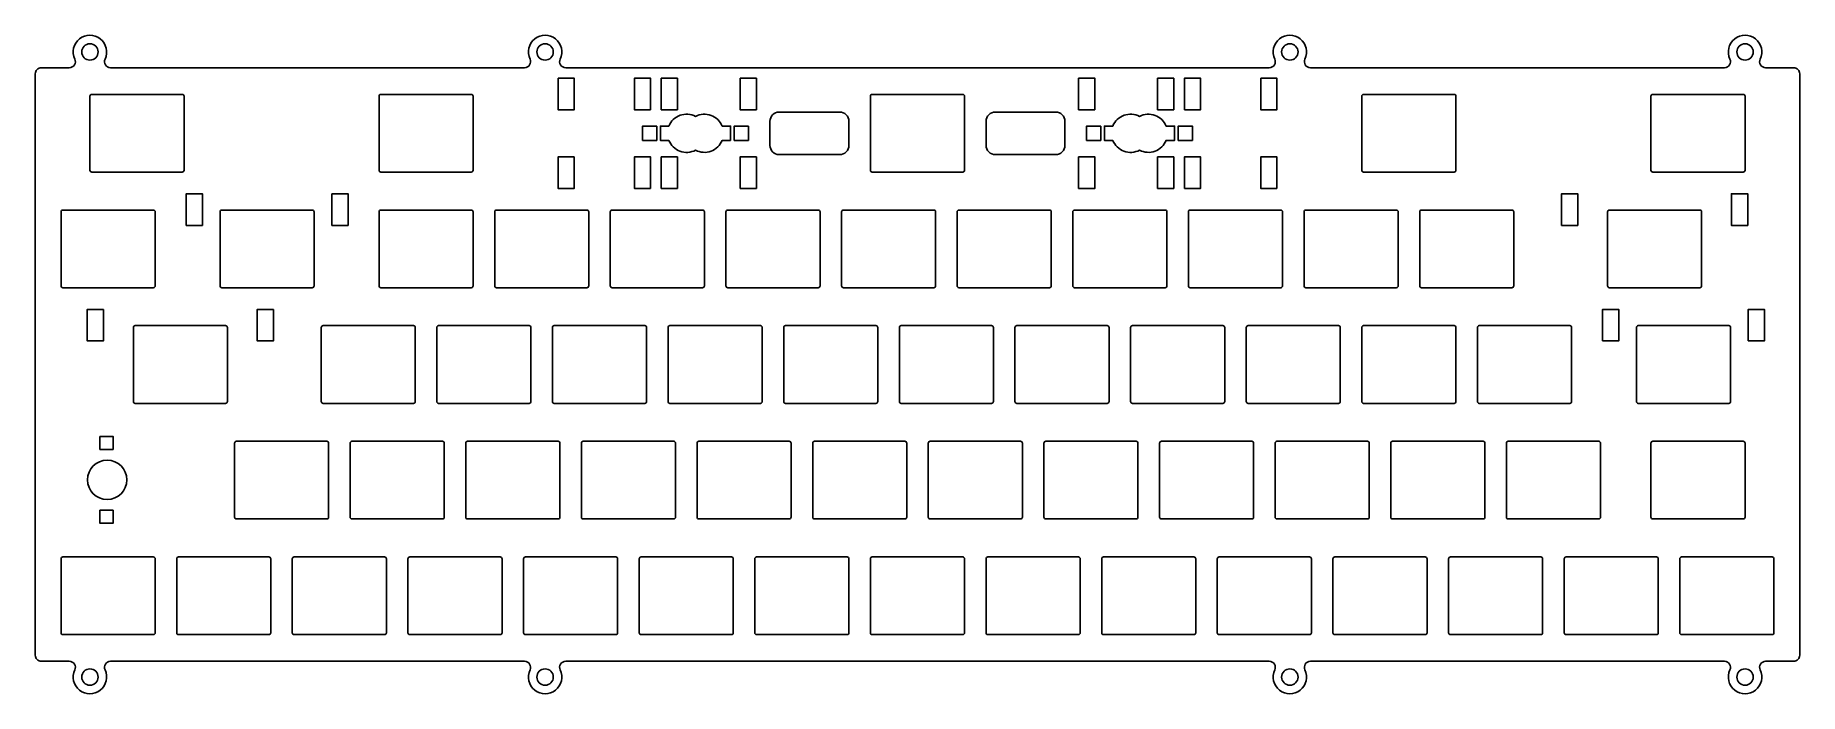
# Model space of a CAD drawing. Header units: millimetres. Extents: x -291 to 0, y -109 to 0.
import ezdxf

# ---------------------------------------------------------------- set-up
doc = ezdxf.new("R2010")
doc.units = ezdxf.units.MM
doc.layers.get('0').update_dxf_attribs({"linetype": 'CONTINUOUS'})

msp = doc.modelspace()

# ---------------------------------------------------------------- linework, layer by layer
for points in [[(-210.23, -103.28), (-278.45, -103.28, 0.550074), (-279.35, -104.71, -1.577457), (-284.33, -104.71, 0.550074), (-285.23, -103.28), (-289.84, -103.28, -0.414214), (-290.84, -102.28), (-290.84, -6.48, -0.414214), (-289.84, -5.48), (-285.23, -5.48, 0.550074), (-284.33, -4.05, -1.577457), (-279.35, -4.05, 0.550074), (-278.45, -5.48), (-210.23, -5.48, 0.550074), (-209.33, -4.05, -1.577457), (-204.35, -4.05, 0.550074), (-203.45, -5.48), (-87.53, -5.48, 0.550074), (-86.63, -4.05, -1.577457), (-81.65, -4.05, 0.550074), (-80.75, -5.48), (-12.53, -5.48, 0.550074), (-11.63, -4.05, -1.577457), (-6.65, -4.05, 0.550074), (-5.75, -5.48), (-1.14, -5.48, -0.414214), (-0.14, -6.48), (-0.14, -102.28, -0.414214), (-1.14, -103.28), (-5.75, -103.28, 0.550074), (-6.65, -104.71, -1.577457), (-11.63, -104.71, 0.550074), (-12.53, -103.28), (-80.75, -103.28, 0.550074), (-81.65, -104.71, -1.577457), (-86.63, -104.71, 0.550074), (-87.53, -103.28), (-203.45, -103.28, 0.550074), (-204.35, -104.71, -1.577457), (-209.33, -104.71, 0.550074)], [(-281.53, -22.68, -0.414214), (-281.83, -22.38), (-281.83, -10.18, -0.414214), (-281.53, -9.88), (-266.63, -9.88, -0.414214), (-266.33, -10.18), (-266.33, -22.38, -0.414214), (-266.63, -22.68)], [(-234.2, -10.18, -0.414214), (-233.9, -9.88), (-219, -9.88, -0.414214), (-218.7, -10.18), (-218.7, -22.38, -0.414214), (-219, -22.68), (-233.9, -22.68, -0.414214), (-234.2, -22.38)], [(-152.94, -22.68), (-138.04, -22.68, 0.414214), (-137.74, -22.38), (-137.74, -10.18, 0.414214), (-138.04, -9.88), (-152.94, -9.88, 0.414214), (-153.24, -10.18), (-153.24, -22.38, 0.414214)], [(-71.98, -22.68), (-57.08, -22.68, 0.414214), (-56.78, -22.38), (-56.78, -10.18, 0.414214), (-57.08, -9.88), (-71.98, -9.88, 0.414214), (-72.28, -10.18), (-72.28, -22.38, 0.414214)], [(-9.15, -22.38), (-9.15, -10.18, 0.414214), (-9.45, -9.88), (-24.35, -9.88, 0.414214), (-24.65, -10.18), (-24.65, -22.38, 0.414214), (-24.35, -22.68), (-9.45, -22.68, 0.414214)], [(-176.29, -17.45), (-176.29, -15.1), (-177.67, -15.1, 0.44533), (-182.06, -13.5, 0.44533), (-186.46, -15.1), (-187.84, -15.1), (-187.84, -17.45), (-186.46, -17.45, 0.44533), (-182.06, -19.06, 0.44533), (-177.67, -17.45)], [(-156.79, -18.28, -0.414214), (-158.29, -19.78), (-168.29, -19.78, -0.414214), (-169.79, -18.28), (-169.79, -14.28, -0.414214), (-168.29, -12.78), (-158.29, -12.78, -0.414214), (-156.79, -14.28)], [(-134.19, -14.28), (-134.19, -18.28, 0.414214), (-132.69, -19.78), (-122.69, -19.78, 0.414214), (-121.19, -18.28), (-121.19, -14.28, 0.414214), (-122.69, -12.78), (-132.69, -12.78, 0.414214)], [(-113.31, -15.1), (-114.69, -15.1), (-114.69, -17.45), (-113.31, -17.45, 0.44533), (-108.91, -19.06, 0.44533), (-104.52, -17.45), (-103.14, -17.45), (-103.14, -15.1), (-104.52, -15.1, 0.44533), (-108.91, -13.5, 0.44533)], [(-286.29, -41.73, -0.414214), (-286.59, -41.43), (-286.59, -29.23, -0.414214), (-286.29, -28.93), (-271.39, -28.93, -0.414214), (-271.09, -29.23), (-271.09, -41.43, -0.414214), (-271.39, -41.73)], [(-260.1, -41.73), (-245.2, -41.73, 0.414214), (-244.9, -41.43), (-244.9, -29.23, 0.414214), (-245.2, -28.93), (-260.1, -28.93, 0.414214), (-260.4, -29.23), (-260.4, -41.43, 0.414214)], [(-219, -28.93, -0.414214), (-218.7, -29.23), (-218.7, -41.43, -0.414214), (-219, -41.73), (-233.9, -41.73, -0.414214), (-234.2, -41.43), (-234.2, -29.23, -0.414214), (-233.9, -28.93)], [(-199.95, -28.93, -0.414214), (-199.65, -29.23), (-199.65, -41.43, -0.414214), (-199.95, -41.73), (-214.85, -41.73, -0.414214), (-215.15, -41.43), (-215.15, -29.23, -0.414214), (-214.85, -28.93)], [(-180.6, -41.43, -0.414214), (-180.9, -41.73), (-195.8, -41.73, -0.414214), (-196.1, -41.43), (-196.1, -29.23, -0.414214), (-195.8, -28.93), (-180.9, -28.93, -0.414214), (-180.6, -29.23)], [(-161.55, -41.43), (-161.55, -29.23, 0.414214), (-161.85, -28.93), (-176.75, -28.93, 0.414214), (-177.05, -29.23), (-177.05, -41.43, 0.414214), (-176.75, -41.73), (-161.85, -41.73, 0.414214)], [(-157.7, -41.73), (-142.8, -41.73, 0.414214), (-142.5, -41.43), (-142.5, -29.23, 0.414214), (-142.8, -28.93), (-157.7, -28.93, 0.414214), (-158, -29.23), (-158, -41.43, 0.414214)], [(-123.45, -41.43), (-123.45, -29.23, 0.414214), (-123.75, -28.93), (-138.65, -28.93, 0.414214), (-138.95, -29.23), (-138.95, -41.43, 0.414214), (-138.65, -41.73), (-123.75, -41.73, 0.414214)], [(-104.4, -41.43, -0.414214), (-104.7, -41.73), (-119.6, -41.73, -0.414214), (-119.9, -41.43), (-119.9, -29.23, -0.414214), (-119.6, -28.93), (-104.7, -28.93, -0.414214), (-104.4, -29.23)], [(-85.35, -41.43, -0.414214), (-85.65, -41.73), (-100.55, -41.73, -0.414214), (-100.85, -41.43), (-100.85, -29.23, -0.414214), (-100.55, -28.93), (-85.65, -28.93, -0.414214), (-85.35, -29.23)], [(-66.6, -28.93), (-81.5, -28.93, 0.414214), (-81.8, -29.23), (-81.8, -41.43, 0.414214), (-81.5, -41.73), (-66.6, -41.73, 0.414214), (-66.3, -41.43), (-66.3, -29.23, 0.414214)], [(-62.45, -41.73, -0.414214), (-62.75, -41.43), (-62.75, -29.23, -0.414214), (-62.45, -28.93), (-47.55, -28.93, -0.414214), (-47.25, -29.23), (-47.25, -41.43, -0.414214), (-47.55, -41.73)], [(-16.6, -28.93), (-31.5, -28.93, 0.414214), (-31.8, -29.23), (-31.8, -41.43, 0.414214), (-31.5, -41.73), (-16.6, -41.73, 0.414214), (-16.3, -41.43), (-16.3, -29.23, 0.414214)], [(-259.18, -60.48), (-259.18, -48.28, 0.414214), (-259.48, -47.98), (-274.38, -47.98, 0.414214), (-274.68, -48.28), (-274.68, -60.48, 0.414214), (-274.38, -60.78), (-259.48, -60.78, 0.414214)], [(-228.53, -47.98), (-243.43, -47.98, 0.414214), (-243.73, -48.28), (-243.73, -60.48, 0.414214), (-243.43, -60.78), (-228.53, -60.78, 0.414214), (-228.23, -60.48), (-228.23, -48.28, 0.414214)], [(-224.68, -48.28, -0.414214), (-224.38, -47.98), (-209.48, -47.98, -0.414214), (-209.18, -48.28), (-209.18, -60.48, -0.414214), (-209.48, -60.78), (-224.38, -60.78, -0.414214), (-224.68, -60.48)], [(-205.33, -60.78, -0.414214), (-205.63, -60.48), (-205.63, -48.28, -0.414214), (-205.33, -47.98), (-190.43, -47.98, -0.414214), (-190.13, -48.28), (-190.13, -60.48, -0.414214), (-190.43, -60.78)], [(-171.38, -47.98), (-186.28, -47.98, 0.414214), (-186.58, -48.28), (-186.58, -60.48, 0.414214), (-186.28, -60.78), (-171.38, -60.78, 0.414214), (-171.08, -60.48), (-171.08, -48.28, 0.414214)], [(-152.33, -47.98), (-167.23, -47.98, 0.414214), (-167.53, -48.28), (-167.53, -60.48, 0.414214), (-167.23, -60.78), (-152.33, -60.78, 0.414214), (-152.03, -60.48), (-152.03, -48.28, 0.414214)], [(-148.48, -48.28), (-148.48, -60.48, 0.414214), (-148.18, -60.78), (-133.28, -60.78, 0.414214), (-132.98, -60.48), (-132.98, -48.28, 0.414214), (-133.28, -47.98), (-148.18, -47.98, 0.414214)], [(-113.93, -60.48), (-113.93, -48.28, 0.414214), (-114.23, -47.98), (-129.13, -47.98, 0.414214), (-129.43, -48.28), (-129.43, -60.48, 0.414214), (-129.13, -60.78), (-114.23, -60.78, 0.414214)], [(-110.08, -60.78), (-95.18, -60.78, 0.414214), (-94.88, -60.48), (-94.88, -48.28, 0.414214), (-95.18, -47.98), (-110.08, -47.98, 0.414214), (-110.38, -48.28), (-110.38, -60.48, 0.414214)], [(-91.03, -60.78, -0.414214), (-91.33, -60.48), (-91.33, -48.28, -0.414214), (-91.03, -47.98), (-76.13, -47.98, -0.414214), (-75.83, -48.28), (-75.83, -60.48, -0.414214), (-76.13, -60.78)], [(-72.28, -48.28), (-72.28, -60.48, 0.414214), (-71.98, -60.78), (-57.08, -60.78, 0.414214), (-56.78, -60.48), (-56.78, -48.28, 0.414214), (-57.08, -47.98), (-71.98, -47.98, 0.414214)], [(-53.23, -48.28), (-53.23, -60.48, 0.414214), (-52.93, -60.78), (-38.03, -60.78, 0.414214), (-37.73, -60.48), (-37.73, -48.28, 0.414214), (-38.03, -47.98), (-52.93, -47.98, 0.414214)], [(-27.03, -48.28, -0.414214), (-26.73, -47.98), (-11.83, -47.98, -0.414214), (-11.53, -48.28), (-11.53, -60.48, -0.414214), (-11.83, -60.78), (-26.73, -60.78, -0.414214), (-27.03, -60.48)], [(-258.01, -67.33, -0.414214), (-257.71, -67.03), (-242.81, -67.03, -0.414214), (-242.51, -67.33), (-242.51, -79.53, -0.414214), (-242.81, -79.83), (-257.71, -79.83, -0.414214), (-258.01, -79.53)], [(-238.96, -67.33), (-238.96, -79.53, 0.414214), (-238.66, -79.83), (-223.76, -79.83, 0.414214), (-223.46, -79.53), (-223.46, -67.33, 0.414214), (-223.76, -67.03), (-238.66, -67.03, 0.414214)], [(-219.61, -79.83, -0.414214), (-219.91, -79.53), (-219.91, -67.33, -0.414214), (-219.61, -67.03), (-204.71, -67.03, -0.414214), (-204.41, -67.33), (-204.41, -79.53, -0.414214), (-204.71, -79.83)], [(-200.86, -67.33), (-200.86, -79.53, 0.414214), (-200.56, -79.83), (-185.66, -79.83, 0.414214), (-185.36, -79.53), (-185.36, -67.33, 0.414214), (-185.66, -67.03), (-200.56, -67.03, 0.414214)], [(-166.61, -67.03, -0.414214), (-166.31, -67.33), (-166.31, -79.53, -0.414214), (-166.61, -79.83), (-181.51, -79.83, -0.414214), (-181.81, -79.53), (-181.81, -67.33, -0.414214), (-181.51, -67.03)], [(-147.26, -79.53), (-147.26, -67.33, 0.414214), (-147.56, -67.03), (-162.46, -67.03, 0.414214), (-162.76, -67.33), (-162.76, -79.53, 0.414214), (-162.46, -79.83), (-147.56, -79.83, 0.414214)], [(-143.71, -67.33), (-143.71, -79.53, 0.414214), (-143.41, -79.83), (-128.51, -79.83, 0.414214), (-128.21, -79.53), (-128.21, -67.33, 0.414214), (-128.51, -67.03), (-143.41, -67.03, 0.414214)], [(-109.16, -79.53, -0.414214), (-109.46, -79.83), (-124.36, -79.83, -0.414214), (-124.66, -79.53), (-124.66, -67.33, -0.414214), (-124.36, -67.03), (-109.46, -67.03, -0.414214), (-109.16, -67.33)], [(-105.61, -67.33, -0.414214), (-105.31, -67.03), (-90.41, -67.03, -0.414214), (-90.11, -67.33), (-90.11, -79.53, -0.414214), (-90.41, -79.83), (-105.31, -79.83, -0.414214), (-105.61, -79.53)], [(-86.26, -79.83), (-71.36, -79.83, 0.414214), (-71.06, -79.53), (-71.06, -67.33, 0.414214), (-71.36, -67.03), (-86.26, -67.03, 0.414214), (-86.56, -67.33), (-86.56, -79.53, 0.414214)], [(-67.51, -67.33), (-67.51, -79.53, 0.414214), (-67.21, -79.83), (-52.31, -79.83, 0.414214), (-52.01, -79.53), (-52.01, -67.33, 0.414214), (-52.31, -67.03), (-67.21, -67.03, 0.414214)], [(-33.26, -67.03), (-48.16, -67.03, 0.414214), (-48.46, -67.33), (-48.46, -79.53, 0.414214), (-48.16, -79.83), (-33.26, -79.83, 0.414214), (-32.96, -79.53), (-32.96, -67.33, 0.414214)], [(-9.15, -79.53, -0.414214), (-9.45, -79.83), (-24.35, -79.83, -0.414214), (-24.65, -79.53), (-24.65, -67.33, -0.414214), (-24.35, -67.03), (-9.45, -67.03, -0.414214), (-9.15, -67.33)], [(-271.39, -86.08, -0.414214), (-271.09, -86.38), (-271.09, -98.58, -0.414214), (-271.39, -98.88), (-286.29, -98.88, -0.414214), (-286.59, -98.58), (-286.59, -86.38, -0.414214), (-286.29, -86.08)], [(-267.54, -86.38), (-267.54, -98.58, 0.414214), (-267.24, -98.88), (-252.34, -98.88, 0.414214), (-252.04, -98.58), (-252.04, -86.38, 0.414214), (-252.34, -86.08), (-267.24, -86.08, 0.414214)], [(-232.99, -98.58, -0.414214), (-233.29, -98.88), (-248.19, -98.88, -0.414214), (-248.49, -98.58), (-248.49, -86.38, -0.414214), (-248.19, -86.08), (-233.29, -86.08, -0.414214), (-232.99, -86.38)], [(-229.14, -98.88, -0.414214), (-229.44, -98.58), (-229.44, -86.38, -0.414214), (-229.14, -86.08), (-214.24, -86.08, -0.414214), (-213.94, -86.38), (-213.94, -98.58, -0.414214), (-214.24, -98.88)], [(-210.39, -86.38), (-210.39, -98.58, 0.414214), (-210.09, -98.88), (-195.19, -98.88, 0.414214), (-194.89, -98.58), (-194.89, -86.38, 0.414214), (-195.19, -86.08), (-210.09, -86.08, 0.414214)], [(-191.04, -98.88), (-176.14, -98.88, 0.414214), (-175.84, -98.58), (-175.84, -86.38, 0.414214), (-176.14, -86.08), (-191.04, -86.08, 0.414214), (-191.34, -86.38), (-191.34, -98.58, 0.414214)], [(-157.09, -86.08), (-171.99, -86.08, 0.414214), (-172.29, -86.38), (-172.29, -98.58, 0.414214), (-171.99, -98.88), (-157.09, -98.88, 0.414214), (-156.79, -98.58), (-156.79, -86.38, 0.414214)], [(-138.04, -86.08), (-152.94, -86.08, 0.414214), (-153.24, -86.38), (-153.24, -98.58, 0.414214), (-152.94, -98.88), (-138.04, -98.88, 0.414214), (-137.74, -98.58), (-137.74, -86.38, 0.414214)], [(-118.69, -98.58), (-118.69, -86.38, 0.414214), (-118.99, -86.08), (-133.89, -86.08, 0.414214), (-134.19, -86.38), (-134.19, -98.58, 0.414214), (-133.89, -98.88), (-118.99, -98.88, 0.414214)], [(-99.64, -98.58), (-99.64, -86.38, 0.414214), (-99.94, -86.08), (-114.84, -86.08, 0.414214), (-115.14, -86.38), (-115.14, -98.58, 0.414214), (-114.84, -98.88), (-99.94, -98.88, 0.414214)], [(-80.59, -98.58, -0.414214), (-80.89, -98.88), (-95.79, -98.88, -0.414214), (-96.09, -98.58), (-96.09, -86.38, -0.414214), (-95.79, -86.08), (-80.89, -86.08, -0.414214), (-80.59, -86.38)], [(-76.74, -98.88, -0.414214), (-77.04, -98.58), (-77.04, -86.38, -0.414214), (-76.74, -86.08), (-61.84, -86.08, -0.414214), (-61.54, -86.38), (-61.54, -98.58, -0.414214), (-61.84, -98.88)], [(-57.69, -98.88, -0.414214), (-57.99, -98.58), (-57.99, -86.38, -0.414214), (-57.69, -86.08), (-42.79, -86.08, -0.414214), (-42.49, -86.38), (-42.49, -98.58, -0.414214), (-42.79, -98.88)], [(-38.64, -98.88, -0.414214), (-38.94, -98.58), (-38.94, -86.38, -0.414214), (-38.64, -86.08), (-23.74, -86.08, -0.414214), (-23.44, -86.38), (-23.44, -98.58, -0.414214), (-23.74, -98.88)], [(-19.59, -98.88), (-4.69, -98.88, 0.414214), (-4.39, -98.58), (-4.39, -86.38, 0.414214), (-4.69, -86.08), (-19.59, -86.08, 0.414214), (-19.89, -86.38), (-19.89, -98.58, 0.414214)]]:
    msp.add_lwpolyline(points, format="xyb", close=True)
for points in [[(-204.71, -7.2), (-204.71, -12.4), (-202.04, -12.4), (-202.04, -7.2)], [(-189.46, -12.4), (-189.46, -7.2), (-192.12, -7.2), (-192.12, -12.4)], [(-187.71, -12.4), (-185.04, -12.4), (-185.04, -7.2), (-187.71, -7.2)], [(-174.71, -7.2), (-174.71, -12.4), (-172.04, -12.4), (-172.04, -7.2)], [(-116.27, -12.4), (-116.27, -7.2), (-118.94, -7.2), (-118.94, -12.4)], [(-105.94, -7.2), (-105.94, -12.4), (-103.27, -12.4), (-103.27, -7.2)], [(-101.52, -12.4), (-98.86, -12.4), (-98.86, -7.2), (-101.52, -7.2)], [(-88.94, -7.2), (-88.94, -12.4), (-86.27, -12.4), (-86.27, -7.2)], [(-188.44, -15.1), (-190.79, -15.1), (-190.79, -17.45), (-188.44, -17.45)], [(-173.34, -15.1), (-175.69, -15.1), (-175.69, -17.45), (-173.34, -17.45)], [(-115.29, -15.1), (-117.64, -15.1), (-117.64, -17.45), (-115.29, -17.45)], [(-100.19, -17.45), (-100.19, -15.1), (-102.54, -15.1), (-102.54, -17.45)], [(-202.04, -20.16), (-204.71, -20.16), (-204.71, -25.36), (-202.04, -25.36)], [(-189.46, -25.36), (-189.46, -20.16), (-192.12, -20.16), (-192.12, -25.36)], [(-187.71, -20.16), (-187.71, -25.36), (-185.04, -25.36), (-185.04, -20.16)], [(-174.71, -25.36), (-172.04, -25.36), (-172.04, -20.16), (-174.71, -20.16)], [(-118.94, -20.16), (-118.94, -25.36), (-116.27, -25.36), (-116.27, -20.16)], [(-105.94, -25.36), (-103.27, -25.36), (-103.27, -20.16), (-105.94, -20.16)], [(-101.52, -25.36), (-98.86, -25.36), (-98.86, -20.16), (-101.52, -20.16)], [(-86.27, -25.36), (-86.27, -20.16), (-88.94, -20.16), (-88.94, -25.36)], [(-265.98, -31.45), (-263.31, -31.45), (-263.31, -26.24), (-265.98, -26.24)], [(-241.98, -26.24), (-241.98, -31.45), (-239.31, -31.45), (-239.31, -26.24)], [(-36.71, -31.45), (-36.71, -26.24), (-39.38, -26.24), (-39.38, -31.45)], [(-8.71, -31.45), (-8.71, -26.24), (-11.38, -26.24), (-11.38, -31.45)], [(-279.6, -45.29), (-282.27, -45.29), (-282.27, -50.5), (-279.6, -50.5)], [(-251.6, -45.29), (-254.27, -45.29), (-254.27, -50.5), (-251.6, -50.5)], [(-32.62, -50.5), (-29.95, -50.5), (-29.95, -45.29), (-32.62, -45.29)], [(-8.62, -50.5), (-5.95, -50.5), (-5.95, -45.29), (-8.62, -45.29)], [(-280.19, -66.23), (-280.19, -68.36), (-278.01, -68.36), (-278.01, -66.23)], [(-280.19, -78.4), (-280.19, -80.53), (-278.01, -80.53), (-278.01, -78.4)]]:
    msp.add_lwpolyline(points, close=True)
for centre, radius in [((-281.84, -2.88), 1.35), ((-206.84, -2.88), 1.35), ((-84.14, -2.88), 1.35), ((-9.14, -2.88), 1.35), ((-279, -73.38), 3.24), ((-281.84, -105.88), 1.35), ((-206.84, -105.88), 1.35), ((-84.14, -105.88), 1.35), ((-9.14, -105.88), 1.35)]:
    msp.add_circle(centre, radius)

doc.saveas('drawing.dxf')
